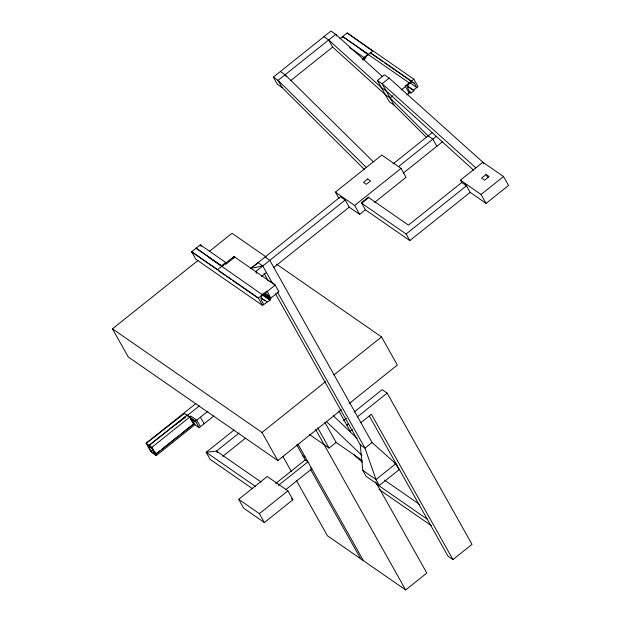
<?xml version="1.0" encoding="UTF-8"?>
<svg xmlns="http://www.w3.org/2000/svg" width="621" height="621" viewBox="0 0 621 621"><rect width="100%" height="100%" fill="white"/><g stroke="black" fill="none" stroke-linecap="round" stroke-linejoin="round"><path stroke-width="0.93" d="M342.171 37.749L342.544 37.338M426.681 137.59L394.11 105.096L389.383 101.821L377.389 80.458L384.438 74.823L389.165 78.099L482.882 162.228L503.53 176.535L508.529 185.446L486.08 203.393L470.167 192.363L409.813 240.599L365.381 209.805L359.652 214.385L349.219 207.158L345.222 200.032L340.494 196.756L250.969 268.311L258.018 262.675L262.745 265.951L272.588 283.494M408.253 93.794L409.154 93.072L405.226 86.071L413.858 79.17L418.034 86.606L413.563 90.169L408.005 86.319M364.449 169.525L282.074 87.507L277.346 84.231L273.349 77.113L330.985 31.05L335.713 34.326L382.738 76.794M339.92 38.743L347.162 32.952L413.858 79.17M290.62 80.676L332.654 47.08L328.664 39.961L323.937 36.686M349.662 47.569L363.976 57.481L368.144 54.151L368.393 54.601A4.277 3.353 -55.3 0 0 367.609 55.385M362.408 59.391L372.724 51.147L347.162 32.952M363.006 60.159L365.971 57.792L365.14 57.21M389.165 78.099L382.117 83.734L377.389 80.458M226.424 263.754L225.71 262.473L200.265 244.837L191.633 251.746L195.801 259.182L262.497 305.392L270.073 300.137L207.484 256.341M332.654 47.08L385.385 94.695L390.112 97.971L392.93 95.719M401.119 90.006L409.65 83.191A4.277 3.353 -55.3 0 1 414.611 83.625L416.823 87.569L409.689 82.616M341.558 409.635L277.797 460.596L128.268 356.982L112.471 328.827L197.959 260.502M209.308 251.435L232.006 233.294L266.207 256.993M406.794 94.951L410.062 92.343M413.563 90.169L413.873 90.728L411.079 92.964L410.768 92.413L410.31 92.777L408.09 88.834A4.277 3.353 -55.3 0 1 409.65 83.191L409.394 82.733M196.352 248.625L196.096 248.175L221.534 265.804L225.71 262.473M263.7 304.43L261.488 300.486A4.277 3.353 -55.3 0 1 263.04 294.843L275.212 285.117L233.962 256.535L217.466 269.716L191.633 251.746L258.32 297.956L262.497 305.392M234.792 257.117L225.889 264.236L225.05 263.653M339.05 198.627L335.41 192.137L381.814 155.056L401.05 168.384L406.056 177.303L374.673 202.384M345.222 200.032L255.705 271.602L256.628 273.24M393.031 163.928L432.348 132.506M398.511 166.607L436.369 136.348M261.495 276.461L266.432 272.518M273.791 267.441L349.219 207.158M335.41 192.137L354.645 205.466L401.05 168.384M406.126 234.024L466.48 185.788L461.752 182.512L408.447 225.12L368.742 197.602L361.694 203.238L406.126 234.024L409.813 240.599M403.254 173.127L442.478 141.782M258.32 297.956L266.96 291.055L270.888 298.057L264.546 293.663M269.762 299.586L270.22 299.221L268.008 295.278A4.277 3.353 -55.3 0 0 263.04 294.843L262.792 294.385M461.752 182.512L460.433 180.168L482.882 162.228L483.759 163.789M195.863 403.541L146.145 443.278L150.321 450.714L155.506 454.65L155.196 454.091L159.962 450.737M486.096 174.509L481.609 178.095L484.621 180.175L489.107 176.589L486.096 174.509L487.92 177.753M180.051 434.692L193.434 423.988L194.163 425.292L156.236 455.612L152.471 449.084L149.141 445.358L187.076 415.038L189.871 416.978L193.806 423.98L155.871 454.293L155.258 453.873M176.178 424.407L177.66 423.219M179.151 422.032L185.842 416.683L169.766 429.227M187.076 415.038L187.332 415.496L199.333 405.901M156.236 455.612L151.803 452.538L148.916 447.33L150.422 446.126M189.514 417.009L190.763 416.008L196.741 420.153L200.412 426.697M213.803 416L199.162 427.698L195.491 421.147L184.429 413.477L146.145 443.278L151.935 447.291L189.871 416.978M151.128 451.281L153.364 449.495M153.317 452.794L154.823 451.591M153.628 453.346L155.134 452.142M195.491 421.147L207.895 411.234M161.452 449.55L178.561 435.88M460.433 180.168L481.081 194.474L503.53 176.535M234.164 429.949L206.203 452.298L210.177 459.377L252.351 488.603M239.054 433.031L216.457 451.094L206.203 452.298L255.541 486.484M222.691 456.365L245.287 438.31M112.471 328.827L262 432.449L325.551 381.659M333.873 375.006L381.535 336.916L397.331 365.063L349.111 403.603M238.72 499.315L267.247 476.509L287.919 490.831L292.918 499.75L264.391 522.548L243.719 508.226L238.72 499.315L259.384 513.637L264.391 522.548M343.444 420.611L346.456 418.205M353.978 412.189L382.156 389.67L387.124 393.116L471.991 544.353L452.95 559.583L447.974 556.137L369.27 415.884M346.906 425.253L348.397 424.065M357.331 416.924L387.124 393.116M275.677 483.526L305.198 459.928L307.923 461.814L278.402 485.412M309.242 434.32L329.083 448.067L336.132 442.439L362.26 460.541M352.495 429.359L350.228 431.168L338.88 410.939M360.809 422.715L371.397 414.254L452.95 559.583M286.11 489.379L311.851 468.808L310.484 467.869M259.384 513.637L287.919 490.831M372.026 442.494L364.977 448.121L376.015 479.544L379.346 485.482L399.093 469.701L395.756 463.763L372.026 442.494L269.793 260.323L265.066 257.047M296.582 480.794L327.399 535.713L405.668 589.95L426.813 573.051L375.604 481.803M149.141 445.358L168.237 430.423M250.977 268.326L262.745 265.951M370.388 52.661L411.676 81.273M370.147 52.808L382.854 61.611M384.438 62.713L414.611 83.625M342.955 36.973L342.699 36.523L368.144 54.151M359.652 48.547L409.65 83.191M407.523 86.327L413.873 90.728M409.177 91.31L410.768 92.413M408.696 91.31L411.079 92.964M280.397 71.477L285.124 74.753L373.361 161.809M273.349 77.113L278.076 80.388L366.312 167.445M276.547 264.158L381.535 336.916M262.846 293.842L269.98 298.786L278.883 291.668L274.886 284.55L270.158 281.274L270.484 281.841M263.079 294.276L270.22 299.221M262.132 294.641L270.073 300.137M261.402 297.971L266.96 301.829M260.921 297.979L264.888 300.727M218.615 270.772L224.965 275.173M226.556 276.275L231.315 279.574M232.906 280.676L239.256 285.078M240.847 286.18L257.521 297.731M394.203 462.684L395.756 463.763L376.015 479.544L362.765 470.369L360.25 444.846L275.445 293.725M360.25 444.846L364.977 448.121L277.323 291.94M384.484 480.103L419.346 504.252M379.346 485.482L366.103 476.307L362.765 470.369M376.388 483.93L427.194 519.156M378.942 489.348L431.316 525.645M302.831 455.705L305.555 457.592M190.593 418.259L195.957 421.977M193.193 423.553L199.162 427.698M291.404 498.702L292.918 499.75M261.084 482.02L216.457 451.094L217.342 452.662M342.699 36.523L368.393 54.601M196.096 248.175L221.79 266.254A4.277 3.353 -55.3 0 1 223.653 265.361M353.877 454.727L362.447 462.35M475.833 167.856L382.117 83.734L394.11 105.096M328.664 39.961L381.387 87.577L386.115 90.852L473.66 170.263M333.337 415.791L357.106 438.434M326.289 421.418L361.934 455.395M390.112 97.971L428.117 135.89L432.845 139.166L436.842 146.284M153.286 450.365L149.397 445.808A4.277 0.947 51.4 0 0 148.916 447.33M481.081 194.474L486.08 203.393M465.16 183.443L470.167 192.363M363.976 57.481L364.224 57.939M336.598 35.909L335.713 34.326L278.076 80.388L282.074 87.507M368.742 197.602L368.432 197.051L361.383 202.687L365.381 209.805M285.124 74.753L286.009 76.336M354.645 205.466L359.652 214.385M264.072 273.465L268.334 281.065M233.962 256.535L234.42 257.366M324.907 422.427L336.132 442.439M232.332 257.839L232.79 258.662M317.742 427.853L329.083 448.067M315.608 429.468L405.668 589.95M221.534 265.804L221.79 266.254M200.265 244.837L201.142 246.397M297.964 444.069L363.386 560.647M296.659 444.714L305.198 459.928M310.539 469.453L360.661 558.76M282.827 456.295L291.365 471.502M262 432.449L277.797 460.596M200.443 417.188L204.115 423.739M194.396 420.386L194.862 421.217M191.346 418.275L195.017 424.826M190.368 418.523L191.221 420.044A4.277 0.947 51.4 0 0 190.709 419.206M191.617 420.751L192.797 422.854M151.935 447.291L155.871 454.293M187.332 415.496A4.277 0.947 51.4 0 1 187.953 415.985M367.717 178.972L363.479 182.349L366.32 184.321L370.558 180.936L367.717 178.972"/></g></svg>
